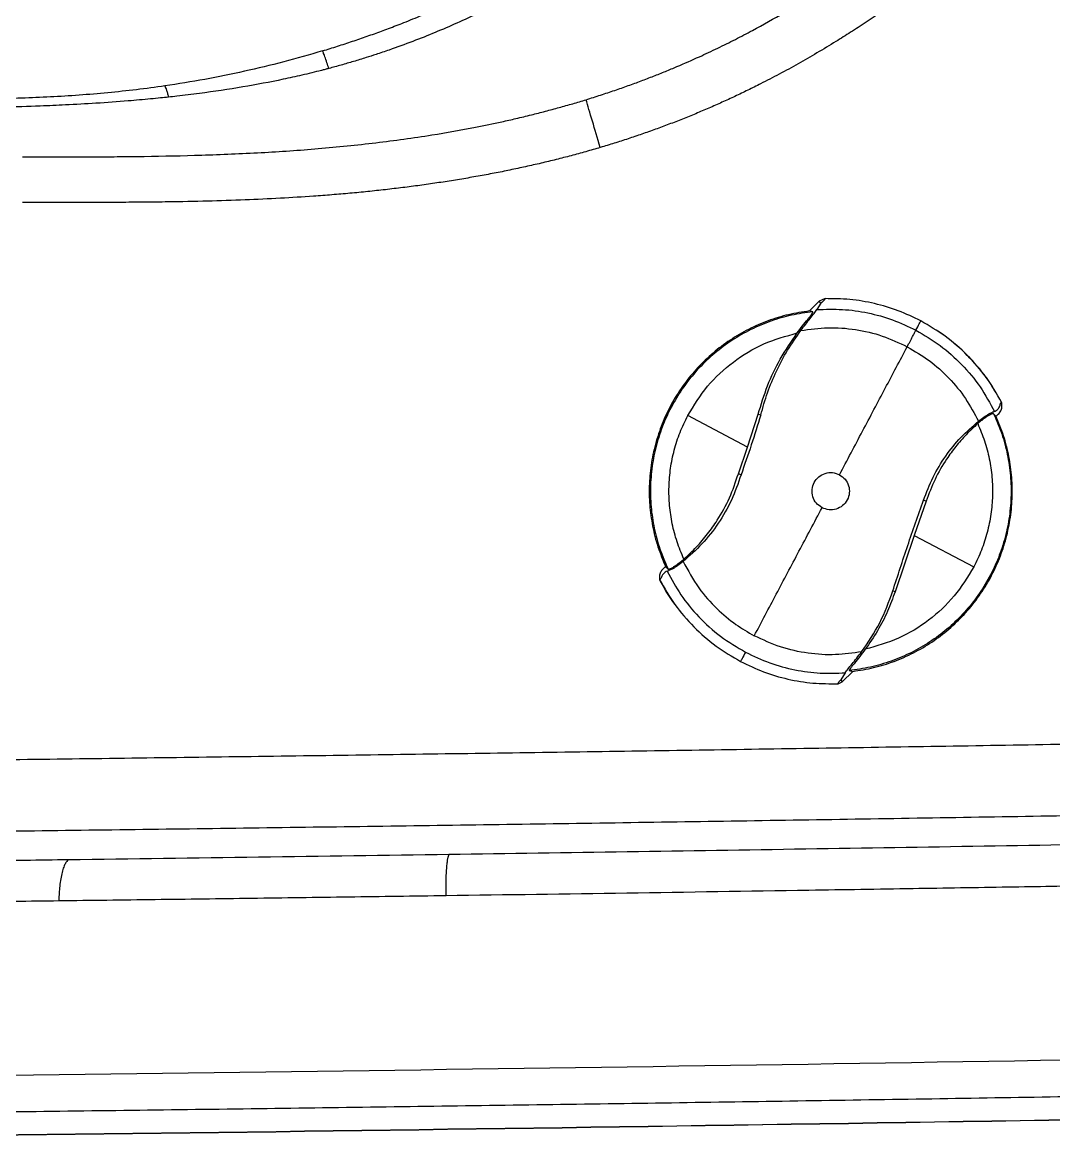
# Model space of a CAD drawing. Extents: x -54 to 18, y -18 to 89.
# Drawn here: x 4.14 to 11.16, y -2.17 to 5.45 of the extents above; entities that cross this region are included whole.
import ezdxf

# ---------------------------------------------------------------- set-up
doc = ezdxf.new("R2010")
doc.units = 0
doc.header["$MEASUREMENT"] = 0
doc.layers.add('GEOMETRY', color=2, linetype='Continuous', lineweight=25)

# ---------------------------------------------------------------- blocks, each defined once
blk = doc.blocks.new('2026 MINI-ASPIRE')
at = {"layer": 'GEOMETRY'}
for p, q in [((27.4416, -47.1935), (27.3756, -47.2605)), ((27.4416, -47.1935), (27.3756, -47.2605)), ((27.4416, -47.1935), (27.3756, -47.2605)), ((27.4526, -47.2074), (27.4257, -47.2515)), ((27.4807, -47.1769), (27.4416, -47.1935)), ((27.4807, -47.1769), (27.4416, -47.1935)), ((27.4807, -47.1769), (27.4416, -47.1935)), ((27.4526, -47.2074), (27.4416, -47.1935)), ((27.3983, -47.2663), (27.3756, -47.2605)), ((26.9538, -48.1875), (26.5469, -47.9722)), ((26.9538, -48.1875), (27.0262, -47.9633)), ((27.0262, -47.9633), (27.0436, -47.9683)), ((28.5944, -47.9615), (28.6213, -47.9501)), ((28.5996, -47.9685), (28.5944, -47.9615)), ((28.6343, -47.9454), (28.6213, -47.9501)), ((28.6213, -47.9501), (28.6254, -47.9598)), ((28.6279, -47.9605), (28.6254, -47.9598)), ((28.6438, -47.9753), (28.6279, -47.9605)), ((26.8911, -48.3691), (26.9538, -48.1875)), ((26.9095, -48.3751), (26.8911, -48.3691)), ((28.1692, -48.555), (28.0876, -48.7875)), ((28.1692, -48.555), (28.1511, -48.5488)), ((28.0876, -48.7875), (27.9577, -49.1705)), ((28.0876, -48.7875), (28.4928, -49.0019)), ((26.3967, -49.0007), (26.4128, -49.0157)), ((26.4062, -49.0303), (26.4175, -49.0266)), ((26.4129, -49.0158), (26.4128, -49.0157)), ((26.4175, -49.0266), (26.4129, -49.0158)), ((26.4458, -49.0148), (26.4175, -49.0266)), ((26.4405, -49.0077), (26.4458, -49.0148)), ((27.9577, -49.1705), (27.9422, -49.1653)), ((27.618, -49.7222), (27.5873, -49.7704)), ((27.5974, -49.7831), (27.6693, -49.7129)), ((27.5974, -49.7831), (27.6693, -49.7129)), ((27.5974, -49.7831), (27.6693, -49.7129)), ((27.6462, -49.7073), (27.6693, -49.7129)), ((27.5705, -49.7967), (27.5974, -49.7831)), ((27.5705, -49.7967), (27.5974, -49.7831)), ((27.5705, -49.7967), (27.5974, -49.7831)), ((27.5873, -49.7704), (27.5974, -49.7831))]:
    blk.add_line(p, q, dxfattribs=at)
for points, knots in [([(24.0622, -45.491), (24.0793, -45.4857), (24.1134, -45.4753), (24.1644, -45.4592), (24.2151, -45.4428), (24.2655, -45.4261), (24.3156, -45.4091), (24.3654, -45.3918), (24.4305, -45.3686), (24.5139, -45.3379), (24.6217, -45.2964), (24.7683, -45.2372), (24.9283, -45.1679), (25.0943, -45.0909), (25.2288, -45.0252), (25.3527, -44.9617), (25.5042, -44.8811), (25.6826, -44.7808), (25.8701, -44.6688), (26.0352, -44.566), (26.1892, -44.4671), (26.2947, -44.3975), (26.3491, -44.3616)], [0, 0, 0, 0, 0.020952, 0.041836, 0.062649, 0.083388, 0.104048, 0.124627, 0.145122, 0.184994, 0.228716, 0.280529, 0.370301, 0.43293, 0.494831, 0.545762, 0.59606, 0.695843, 0.785594, 0.851893, 0.923671, 1, 1, 1, 1]), ([(26.4206, -44.4718), (26.385, -44.4953), (26.3185, -44.5391), (26.2259, -44.5996), (26.1477, -44.65), (26.0516, -44.7114), (25.9335, -44.7857), (25.7533, -44.8956), (25.5335, -45.0234), (25.312, -45.1418), (25.1244, -45.2343), (24.9776, -45.3023), (24.8279, -45.3668), (24.6739, -45.4282), (24.5394, -45.4771), (24.4332, -45.5131), (24.3527, -45.5391), (24.2734, -45.5634), (24.1888, -45.588), (24.1326, -45.6031), (24.1048, -45.6106)], [0, 0, 0, 0, 0.049399, 0.092046, 0.127919, 0.15698, 0.224001, 0.289248, 0.401061, 0.518113, 0.579711, 0.642989, 0.705263, 0.768374, 0.834775, 0.870834, 0.89805, 0.932732, 0.966721, 1, 1, 1, 1]), ([(25.8549, -45.8232), (25.8716, -45.818), (25.9048, -45.8077), (25.954, -45.7919), (26.0023, -45.776), (26.0496, -45.7601), (26.096, -45.744), (26.1414, -45.7279), (26.186, -45.7117), (26.2296, -45.6955), (26.2724, -45.6793), (26.3143, -45.663), (26.3553, -45.6468), (26.3955, -45.6305), (26.4349, -45.6143), (26.5119, -45.5819), (26.6175, -45.5354), (26.7498, -45.4734), (26.8701, -45.4137), (27.0225, -45.334), (27.2077, -45.2298), (27.3905, -45.1183), (27.5365, -45.0245), (27.6446, -44.953), (27.7468, -44.8837), (27.8128, -44.8379), (27.8449, -44.8156)], [0, 0, 0, 0, 0.0234597, 0.0465236, 0.0691964, 0.0914825, 0.1133864, 0.1349126, 0.1560652, 0.1768487, 0.1972671, 0.2173245, 0.2370249, 0.2563723, 0.2753704, 0.294023, 0.3683304, 0.4298435, 0.4895639, 0.5481423, 0.6600884, 0.7740743, 0.8346915, 0.8924954, 0.9475731, 1, 1, 1, 1]), ([(28.0449, -45.1037), (28.0252, -45.1174), (27.9861, -45.1445), (27.9281, -45.1843), (27.8712, -45.2228), (27.8155, -45.2601), (27.7611, -45.2961), (27.7078, -45.3308), (27.6557, -45.3642), (27.6048, -45.3964), (27.5286, -45.4438), (27.4267, -45.5053), (27.2984, -45.5792), (27.1706, -45.6493), (27.0565, -45.7087), (26.9558, -45.7588), (26.8682, -45.8007), (26.7798, -45.8413), (26.6908, -45.8806), (26.601, -45.9186), (26.5104, -45.9554), (26.4191, -45.9908), (26.3271, -46.025), (26.2344, -46.0578), (26.1409, -46.0894), (26.0467, -46.1197), (25.9835, -46.1388), (25.9518, -46.1484)], [0, 0, 0, 0, 0.030678, 0.06063, 0.089854, 0.118354, 0.146129, 0.17318, 0.19951, 0.225118, 0.250007, 0.314054, 0.377051, 0.439024, 0.500001, 0.541276, 0.58259, 0.623954, 0.665377, 0.706867, 0.748435, 0.790091, 0.831843, 0.8737, 0.915673, 0.95777, 1, 1, 1, 1]), ([(24.0622, -45.491), (23.8868, -45.5441), (23.7093, -45.5905), (23.3514, -45.6699), (23.171, -45.7029), (22.9896, -45.7294)], [0, 0, 0, 0, 0.5, 0.5, 1, 1, 1, 1]), ([(24.1048, -45.6106), (24.101, -45.5991), (24.0963, -45.5853), (24.0868, -45.5575), (24.082, -45.5437), (24.0736, -45.5202), (24.0701, -45.5105), (24.0662, -45.5005), (24.0651, -45.4978), (24.0634, -45.4936), (24.0627, -45.4921), (24.0622, -45.491)], [0, 0, 0, 0, 0.25, 0.25, 0.5, 0.5, 0.75, 0.75, 0.875, 0.875, 1, 1, 1, 1]), ([(24.1048, -45.6106), (24.0964, -45.6128), (24.0796, -45.6173), (24.0187, -45.633), (23.9236, -45.6563), (23.746, -45.6956), (23.514, -45.7394), (23.2979, -45.7715), (23.1477, -45.7905), (23.0772, -45.7989), (23.0325, -45.8037), (23.0132, -45.8058)], [0, 0, 0, 0, 0.023557, 0.046952, 0.170111, 0.288069, 0.538713, 0.808012, 0.878379, 0.9477, 1, 1, 1, 1]), ([(22.9896, -45.7294), (22.8604, -45.7482), (22.7307, -45.7637), (22.4707, -45.7886), (22.3404, -45.798), (22.0795, -45.8113), (21.949, -45.8152), (21.6878, -45.8192), (21.5572, -45.8194), (21.4266, -45.8194)], [0, 0, 0, 0, 0.25, 0.25, 0.5, 0.5, 0.75, 0.75, 1, 1, 1, 1]), ([(22.9896, -45.7294), (22.991, -45.7326), (22.9927, -45.7365), (22.9965, -45.7465), (22.9987, -45.7527), (23.0032, -45.7672), (23.0056, -45.7755), (23.0099, -45.792), (23.0119, -45.8002), (23.0132, -45.8059)], [0, 0, 0, 0, 0.25, 0.25, 0.5, 0.5, 0.75, 0.75, 1, 1, 1, 1]), ([(23.0132, -45.8058), (22.9954, -45.8077), (22.955, -45.812), (22.8641, -45.821), (22.7177, -45.8339), (22.5246, -45.8478), (22.3249, -45.8589), (22.1147, -45.8679), (21.8941, -45.8746), (21.6558, -45.8792), (21.5014, -45.8806), (21.4266, -45.8813)], [0, 0, 0, 0, 0.033777, 0.076718, 0.172431, 0.31133, 0.4422, 0.54996, 0.708571, 0.858718, 1, 1, 1, 1]), ([(22.0198, -46.2122), (22.0756, -46.2122), (22.1869, -46.2122), (22.3536, -46.2121), (22.5194, -46.2117), (22.6844, -46.2106), (22.9245, -46.208), (23.2445, -46.2012), (23.6396, -46.1848), (24.0348, -46.1578), (24.4224, -46.1188), (24.7789, -46.0696), (25.0643, -46.019), (25.2545, -45.9797), (25.3813, -45.951), (25.48, -45.9272), (25.5779, -45.9021), (25.6718, -45.8768), (25.764, -45.8506), (25.8247, -45.8323), (25.8549, -45.8232)], [0, 0, 0, 0, 0.04323, 0.086293, 0.129156, 0.171786, 0.214151, 0.31528, 0.419901, 0.520603, 0.6223, 0.721873, 0.799459, 0.846996, 0.872418, 0.900224, 0.925695, 0.950811, 0.975577, 1, 1, 1, 1]), ([(25.9518, -46.1484), (25.9355, -46.1532), (25.9027, -46.1629), (25.8532, -46.177), (25.8034, -46.1908), (25.7531, -46.2043), (25.7025, -46.2175), (25.6515, -46.2305), (25.6001, -46.2431), (25.5483, -46.2555), (25.4961, -46.2676), (25.4435, -46.2793), (25.3905, -46.2908), (25.3371, -46.302), (25.2833, -46.313), (25.2292, -46.3236), (25.1746, -46.3339), (25.1197, -46.344), (25.0644, -46.3537), (25.0086, -46.3632), (24.9525, -46.3724), (24.896, -46.3813), (24.8391, -46.3899), (24.7818, -46.3982), (24.7241, -46.4063), (24.666, -46.414), (24.6075, -46.4214), (24.5487, -46.4286), (24.4894, -46.4355), (24.4298, -46.4421), (24.3697, -46.4484), (24.3093, -46.4544), (24.2485, -46.4601), (24.1872, -46.4655), (24.1256, -46.4706), (24.0636, -46.4755), (23.9468, -46.484), (23.7705, -46.4949), (23.53, -46.5059), (23.2753, -46.5141), (23.0479, -46.5185), (22.8481, -46.5207), (22.7035, -46.5218), (22.5383, -46.5219), (22.318, -46.522), (22.1322, -46.522), (22.0198, -46.522)], [0, 0, 0, 0, 0.012895, 0.025865, 0.03891, 0.052031, 0.06523, 0.078506, 0.09186, 0.105293, 0.118806, 0.1324, 0.146074, 0.15983, 0.173668, 0.187588, 0.201592, 0.21568, 0.229852, 0.24411, 0.258453, 0.272882, 0.287398, 0.302001, 0.316691, 0.33147, 0.346338, 0.361294, 0.376341, 0.391477, 0.406704, 0.422022, 0.437432, 0.452933, 0.468527, 0.484213, 0.499993, 0.557155, 0.617868, 0.682146, 0.75, 0.789964, 0.833334, 0.859417, 0.914972, 1, 1, 1, 1]), ([(27.3167, -47.3933), (27.3385, -47.3647), (27.3712, -47.3219), (27.4087, -47.2752), (27.42, -47.2594), (27.4257, -47.2515)], [0, 0, 0, 0, 0.5000425, 0.7497461, 1, 1, 1, 1]), ([(27.4257, -47.2515), (27.4836, -47.2495), (27.5998, -47.2453), (27.7732, -47.2705), (27.9423, -47.3166), (28.0472, -47.3669), (28.0994, -47.3918)], [0, 0, 0, 0, 0.248804, 0.50006, 0.751286, 1, 1, 1, 1]), ([(27.4807, -47.1769), (27.4802, -47.1798), (27.4792, -47.1854), (27.4615, -47.2), (27.4526, -47.2074)], [0, 0, 0, 0, 0.497834, 1, 1, 1, 1]), ([(28.1329, -47.3285), (28.0824, -47.3041), (27.9808, -47.2551), (27.8178, -47.2074), (27.6502, -47.1781), (27.537, -47.1773), (27.4807, -47.1769)], [0, 0, 0, 0, 0.248352, 0.499192, 0.750442, 1, 1, 1, 1]), ([(28.1329, -47.3285), (28.0824, -47.3041), (27.9808, -47.2551), (27.8178, -47.2074), (27.6502, -47.1781), (27.537, -47.1773), (27.4807, -47.1769)], [0, 0, 0, 0, 0.248352, 0.499192, 0.750442, 1, 1, 1, 1]), ([(28.1329, -47.3285), (28.0824, -47.3041), (27.9808, -47.2551), (27.8178, -47.2074), (27.6502, -47.1781), (27.537, -47.1773), (27.4807, -47.1769)], [0, 0, 0, 0, 0.248352, 0.499192, 0.750442, 1, 1, 1, 1]), ([(27.3756, -47.2605), (27.3276, -47.2677), (27.2318, -47.2823), (27.0926, -47.3255), (26.9591, -47.3833), (26.8335, -47.4569), (26.7172, -47.5445), (26.6122, -47.6453), (26.5196, -47.7577), (26.441, -47.8802), (26.3771, -48.011), (26.3292, -48.1485), (26.2976, -48.2906), (26.2831, -48.4354), (26.2854, -48.581), (26.3053, -48.7251), (26.3407, -48.8665), (26.3781, -48.956), (26.3967, -49.0007)], [0, 0, 0, 0, 0.062498, 0.125, 0.187496, 0.25, 0.312496, 0.375, 0.437496, 0.5, 0.562496, 0.625, 0.687496, 0.75, 0.812496, 0.875, 0.937498, 1, 1, 1, 1]), ([(27.2921, -47.4101), (27.3044, -47.3938), (27.3288, -47.3615), (27.3585, -47.3238), (27.3789, -47.2977), (27.3912, -47.2813), (27.3991, -47.2694), (27.3986, -47.2673), (27.3983, -47.2663)], [0, 0, 0, 0, 0.250111, 0.498282, 0.628768, 0.748941, 0.874468, 1, 1, 1, 1]), ([(27.0436, -47.9683), (27.0579, -47.9174), (27.0868, -47.8149), (27.1491, -47.6677), (27.2242, -47.5251), (27.2857, -47.4374), (27.3167, -47.3933)], [0, 0, 0, 0, 0.24506, 0.493184, 0.744719, 1, 1, 1, 1]), ([(27.3167, -47.3933), (27.3779, -47.3849), (27.5013, -47.3681), (27.6885, -47.3828), (27.8716, -47.4246), (27.9842, -47.4775), (28.0402, -47.5038)], [0, 0, 0, 0, 0.2483, 0.500086, 0.751828, 1, 1, 1, 1]), ([(28.0402, -47.5038), (28.0467, -47.4914), (28.0599, -47.4664), (28.0768, -47.4345), (28.0907, -47.4083), (28.0965, -47.3973), (28.0994, -47.3918)], [0, 0, 0, 0, 0.247145, 0.5, 0.752855, 1, 1, 1, 1]), ([(28.0994, -47.3918), (28.1553, -47.4247), (28.2679, -47.491), (28.4141, -47.6229), (28.541, -47.7736), (28.6033, -47.8884), (28.6343, -47.9454)], [0, 0, 0, 0, 0.2483673, 0.4999095, 0.7514979, 1, 1, 1, 1]), ([(28.682, -47.8809), (28.6491, -47.824), (28.583, -47.7096), (28.4522, -47.5596), (28.3031, -47.4282), (28.1894, -47.3616), (28.1329, -47.3285)], [0, 0, 0, 0, 0.249041, 0.500628, 0.751895, 1, 1, 1, 1]), ([(28.682, -47.8809), (28.6492, -47.8241), (28.5832, -47.7099), (28.4525, -47.5599), (28.3034, -47.4284), (28.1895, -47.3617), (28.1329, -47.3285)], [0, 0, 0, 0, 0.2485725, 0.5, 0.7514275, 1, 1, 1, 1]), ([(28.682, -47.8809), (28.6492, -47.8241), (28.5832, -47.7099), (28.4525, -47.5599), (28.3034, -47.4284), (28.1895, -47.3617), (28.1329, -47.3285)], [0, 0, 0, 0, 0.2485725, 0.5, 0.7514275, 1, 1, 1, 1]), ([(27.0262, -47.9633), (27.0459, -47.898), (27.0848, -47.7687), (27.1739, -47.5821), (27.252, -47.4685), (27.2921, -47.4101)], [0, 0, 0, 0, 0.330937, 0.655474, 1, 1, 1, 1]), ([(27.5792, -48.3748), (27.6316, -48.2759), (27.7364, -48.0777), (27.8913, -47.785), (27.9906, -47.5974), (28.0402, -47.5038)], [0, 0, 0, 0, 0.333001, 0.666999, 1, 1, 1, 1]), ([(28.0402, -47.5038), (28.0911, -47.5338), (28.1937, -47.5942), (28.3265, -47.715), (28.4414, -47.853), (28.4972, -47.9582), (28.525, -48.0104)], [0, 0, 0, 0, 0.248328, 0.499922, 0.751555, 1, 1, 1, 1]), ([(28.6343, -47.9454), (28.6423, -47.9402), (28.6585, -47.9298), (28.6709, -47.9083), (28.6751, -47.8834), (28.6797, -47.8818), (28.682, -47.8809)], [0, 0, 0, 0, 0.2497956, 0.4998151, 0.7498489, 1, 1, 1, 1]), ([(28.6438, -47.9753), (28.651, -47.9701), (28.6659, -47.9593), (28.6801, -47.9351), (28.6867, -47.9077), (28.6835, -47.8897), (28.682, -47.8809)], [0, 0, 0, 0, 0.243253, 0.5, 0.756747, 1, 1, 1, 1]), ([(28.6438, -47.9753), (28.651, -47.9701), (28.6659, -47.9593), (28.6801, -47.9351), (28.6867, -47.9077), (28.6835, -47.8897), (28.682, -47.8809)], [0, 0, 0, 0, 0.243253, 0.5, 0.756747, 1, 1, 1, 1]), ([(27.0436, -47.9683), (27.0226, -48.0364), (26.9805, -48.1725), (26.9332, -48.3076), (26.9095, -48.3751)], [0, 0, 0, 0, 0.500074, 1, 1, 1, 1]), ([(27.6693, -49.7129), (27.717, -49.7055), (27.8125, -49.6906), (27.9511, -49.6471), (28.084, -49.5889), (28.209, -49.5152), (28.3246, -49.4276), (28.4291, -49.3269), (28.5212, -49.2147), (28.5994, -49.0925), (28.663, -48.962), (28.7106, -48.825), (28.7421, -48.6833), (28.7565, -48.5389), (28.7543, -48.3938), (28.7346, -48.2501), (28.6994, -48.1091), (28.6624, -48.0199), (28.6438, -47.9753)], [0, 0, 0, 0, 0.0624976, 0.125, 0.1874953, 0.25, 0.3124953, 0.375, 0.4374953, 0.5, 0.5624953, 0.625, 0.6874955, 0.75, 0.8124957, 0.875, 0.9374978, 1, 1, 1, 1]), ([(28.1511, -48.5488), (28.1712, -48.4958), (28.2114, -48.3897), (28.2995, -48.2459), (28.4033, -48.1162), (28.4844, -48.0457), (28.525, -48.0104)], [0, 0, 0, 0, 0.249781, 0.499284, 0.749502, 1, 1, 1, 1]), ([(28.5996, -47.9685), (28.5941, -47.9719), (28.5832, -47.9785), (28.5631, -47.9925), (28.5418, -48.0086), (28.5272, -48.0209), (28.5199, -48.0271)], [0, 0, 0, 0, 0.250521, 0.49962, 0.749075, 1, 1, 1, 1]), ([(28.525, -48.0104), (28.5376, -48.0007), (28.5627, -47.9813), (28.5838, -47.9681), (28.5944, -47.9615)], [0, 0, 0, 0, 0.500043, 1, 1, 1, 1]), ([(28.6254, -47.9598), (28.6226, -47.9599), (28.6169, -47.9601), (28.6054, -47.9657), (28.5996, -47.9685)], [0, 0, 0, 0, 0.5002922, 1, 1, 1, 1]), ([(28.5199, -48.0271), (28.493, -48.0518), (28.4397, -48.1006), (28.3693, -48.1818), (28.2964, -48.2818), (28.2249, -48.4048), (28.1878, -48.5048), (28.1692, -48.555)], [0, 0, 0, 0, 0.171239, 0.338361, 0.501805, 0.750337, 1, 1, 1, 1]), ([(26.9095, -48.3751), (26.8894, -48.4333), (26.8493, -48.5497), (26.7569, -48.7077), (26.6464, -48.8501), (26.5591, -48.9268), (26.5154, -48.9652)], [0, 0, 0, 0, 0.249941, 0.49984, 0.749899, 1, 1, 1, 1]), ([(26.5205, -48.9484), (26.5496, -48.9215), (26.6072, -48.8683), (26.6827, -48.7793), (26.7603, -48.6694), (26.8353, -48.5341), (26.8725, -48.4242), (26.8911, -48.3691)], [0, 0, 0, 0, 0.1710795, 0.3379917, 0.5016347, 0.7503513, 1, 1, 1, 1]), ([(26.9995, -49.4703), (27.0491, -49.3766), (27.1484, -49.189), (27.3032, -48.8963), (27.4081, -48.6981), (27.4605, -48.5992)], [0, 0, 0, 0, 0.333001, 0.666999, 1, 1, 1, 1]), ([(27.9422, -49.1653), (27.9754, -49.0626), (28.0418, -48.8572), (28.1147, -48.6516), (28.1511, -48.5488)], [0, 0, 0, 0, 0.5, 1, 1, 1, 1]), ([(26.3967, -49.0007), (26.3897, -49.0055), (26.3753, -49.0152), (26.3608, -49.0375), (26.3529, -49.063), (26.3546, -49.0803), (26.3555, -49.0888)], [0, 0, 0, 0, 0.243816, 0.5, 0.756184, 1, 1, 1, 1]), ([(26.3967, -49.0007), (26.3897, -49.0055), (26.3753, -49.0152), (26.3608, -49.0375), (26.3529, -49.063), (26.3546, -49.0803), (26.3555, -49.0888)], [0, 0, 0, 0, 0.243816, 0.5, 0.756184, 1, 1, 1, 1]), ([(26.4405, -49.0077), (26.446, -49.0044), (26.4569, -48.9977), (26.477, -48.9835), (26.4985, -48.9672), (26.5131, -48.9547), (26.5205, -48.9484)], [0, 0, 0, 0, 0.2505089, 0.4996011, 0.7490674, 1, 1, 1, 1]), ([(26.5154, -48.9652), (26.5028, -48.975), (26.4775, -48.9947), (26.4563, -49.0081), (26.4458, -49.0148)], [0, 0, 0, 0, 0.5000467, 1, 1, 1, 1]), ([(26.5154, -48.9652), (26.5489, -49.0267), (26.6123, -49.1434), (26.7384, -49.2845), (26.8663, -49.3931), (26.957, -49.4456), (26.9995, -49.4703)], [0, 0, 0, 0, 0.294824, 0.558622, 0.792852, 1, 1, 1, 1]), ([(26.4062, -49.0303), (26.398, -49.0351), (26.3814, -49.0448), (26.3686, -49.0654), (26.3626, -49.0868), (26.3578, -49.0881), (26.3555, -49.0888)], [0, 0, 0, 0, 0.249937, 0.500151, 0.750267, 1, 1, 1, 1]), ([(26.4062, -49.0303), (26.4359, -49.0849), (26.4963, -49.1964), (26.6201, -49.3454), (26.767, -49.4799), (26.8822, -49.5479), (26.9403, -49.5822)], [0, 0, 0, 0, 0.238548, 0.486545, 0.741392, 1, 1, 1, 1]), ([(26.4129, -49.0158), (26.415, -49.0164), (26.4193, -49.0175), (26.4334, -49.011), (26.4405, -49.0077)], [0, 0, 0, 0, 0.500477, 1, 1, 1, 1]), ([(26.3555, -49.0888), (26.3883, -49.1461), (26.4544, -49.2614), (26.5857, -49.4126), (26.7355, -49.5451), (26.8499, -49.6122), (26.9068, -49.6455)], [0, 0, 0, 0, 0.248962, 0.500546, 0.751852, 1, 1, 1, 1]), ([(26.3555, -49.0888), (26.386, -49.1478), (26.4165, -49.2068), (26.4592, -49.257), (26.4592, -49.2571)], [0, 0, 0, 0, 0.99918, 1, 1, 1, 1]), ([(26.3555, -49.0888), (26.386, -49.1478), (26.4165, -49.2068), (26.4592, -49.257), (26.4592, -49.2571)], [0, 0, 0, 0, 0.99918, 1, 1, 1, 1]), ([(27.7298, -49.5794), (27.7736, -49.5153), (27.861, -49.387), (27.9151, -49.2392), (27.9422, -49.1653)], [0, 0, 0, 0, 0.5, 1, 1, 1, 1]), ([(27.9577, -49.1705), (27.9414, -49.2152), (27.9081, -49.3065), (27.8403, -49.4384), (27.7833, -49.5208), (27.7545, -49.5625)], [0, 0, 0, 0, 0.3219164, 0.6573649, 1, 1, 1, 1]), ([(27.7298, -49.5794), (27.6707, -49.588), (27.5498, -49.6055), (27.3633, -49.5931), (27.1755, -49.5524), (27.0584, -49.4977), (26.9995, -49.4703)], [0, 0, 0, 0, 0.238013, 0.486124, 0.741318, 1, 1, 1, 1]), ([(26.9403, -49.5822), (26.9943, -49.608), (27.102, -49.6593), (27.2739, -49.7051), (27.4468, -49.729), (27.5615, -49.7244), (27.618, -49.7222)], [0, 0, 0, 0, 0.255921, 0.509525, 0.758296, 1, 1, 1, 1]), ([(27.618, -49.7222), (27.6239, -49.7142), (27.6358, -49.6983), (27.6746, -49.6514), (27.7077, -49.6082), (27.7298, -49.5794)], [0, 0, 0, 0, 0.25021, 0.499946, 1, 1, 1, 1]), ([(27.7545, -49.5625), (27.7422, -49.5788), (27.7176, -49.6114), (27.6874, -49.6493), (27.6665, -49.6755), (27.6538, -49.692), (27.6455, -49.7041), (27.6459, -49.7062), (27.6462, -49.7073)], [0, 0, 0, 0, 0.25009, 0.4983283, 0.6290517, 0.7489955, 0.8745106, 1, 1, 1, 1]), ([(26.9068, -49.6455), (26.9582, -49.6703), (27.0615, -49.7201), (27.2275, -49.7681), (27.3982, -49.7969), (27.5132, -49.7968), (27.5705, -49.7967)], [0, 0, 0, 0, 0.248374, 0.49927, 0.750536, 1, 1, 1, 1]), ([(26.9068, -49.6455), (26.9582, -49.6703), (27.0615, -49.7201), (27.2275, -49.7681), (27.3982, -49.7969), (27.5132, -49.7968), (27.5705, -49.7967)], [0, 0, 0, 0, 0.248374, 0.49927, 0.750536, 1, 1, 1, 1]), ([(26.9068, -49.6455), (26.9582, -49.6703), (27.0615, -49.7201), (27.2275, -49.7681), (27.3982, -49.7969), (27.5132, -49.7968), (27.5705, -49.7967)], [0, 0, 0, 0, 0.248374, 0.49927, 0.750536, 1, 1, 1, 1]), ([(27.5705, -49.7967), (27.57, -49.7942), (27.5691, -49.7892), (27.5812, -49.7767), (27.5873, -49.7704)], [0, 0, 0, 0, 0.498912, 1, 1, 1, 1]), ([(20.5313, -50.3294), (20.8019, -50.3262), (21.3431, -50.3197), (22.1551, -50.3096), (22.9673, -50.2991), (23.7797, -50.2882), (24.5923, -50.2769), (25.4051, -50.2652), (26.2181, -50.2532), (27.0314, -50.2408), (27.8448, -50.228), (28.6585, -50.2149), (29.2011, -50.2058), (29.4724, -50.2013)], [0, 0, 0, 0, 0.090786, 0.181597, 0.272432, 0.363292, 0.454176, 0.545085, 0.636019, 0.726977, 0.81796, 0.908968, 1, 1, 1, 1]), ([(29.5814, -50.688), (29.3006, -50.6927), (28.7389, -50.7022), (27.8964, -50.7158), (27.0539, -50.7291), (26.2112, -50.742), (25.3686, -50.7544), (24.5258, -50.7665), (23.683, -50.7781), (22.8401, -50.7894), (21.9971, -50.8002), (21.1541, -50.8107), (20.5921, -50.8173), (20.311, -50.8207)], [0, 0, 0, 0, 0.0908771, 0.1817605, 0.2726503, 0.3635465, 0.454449, 0.545358, 0.6362735, 0.7271953, 0.8181237, 0.9090586, 1, 1, 1, 1]), ([(29.7767, -50.8823), (28.9676, -50.8961), (28.1585, -50.9094), (26.5403, -50.9349), (25.7312, -50.9471), (24.9221, -50.9588)], [0, 0, 0, 0, 0.5, 0.5, 1, 1, 1, 1]), ([(24.9022, -51.2396), (24.9021, -51.227), (24.902, -51.2127), (24.9021, -51.1821), (24.9022, -51.1659), (24.9029, -51.1329), (24.9034, -51.1163), (24.9048, -51.0841), (24.9057, -51.0686), (24.9077, -51.0401), (24.9089, -51.0271), (24.9115, -51.0046), (24.9128, -50.9951), (24.9156, -50.9796), (24.917, -50.9737), (24.9197, -50.9647), (24.9209, -50.9616), (24.9221, -50.9588)], [0, 0, 0, 0, 0.125, 0.125, 0.25, 0.25, 0.375, 0.375, 0.5, 0.5, 0.625, 0.625, 0.75, 0.75, 0.875, 0.875, 1, 1, 1, 1]), ([(22.3326, -50.995), (22.1363, -50.9976), (21.9399, -51.0002), (21.5473, -51.0053), (21.3509, -51.0079), (21.1547, -51.0104)], [0, 0, 0, 0, 0.5, 0.5, 1, 1, 1, 1]), ([(22.3326, -50.995), (22.3294, -50.9976), (22.3258, -51.0007), (22.3183, -51.0098), (22.3142, -51.0157), (22.3062, -51.0312), (22.3021, -51.0408), (22.2944, -51.0635), (22.2907, -51.0765), (22.2841, -51.105), (22.2812, -51.1205), (22.2762, -51.1526), (22.2742, -51.1692), (22.2711, -51.2019), (22.2701, -51.218), (22.2686, -51.2481), (22.2683, -51.2621), (22.2679, -51.2745)], [0, 0, 0, 0, 0.125, 0.125, 0.25, 0.25, 0.375, 0.375, 0.5, 0.5, 0.625, 0.625, 0.75, 0.75, 0.875, 0.875, 1, 1, 1, 1]), ([(29.8394, -51.1623), (29.6642, -51.1654), (29.2934, -51.1718), (28.7068, -51.1815), (28.0591, -51.192), (27.1939, -51.2057), (26.1348, -51.222), (25.3119, -51.2337), (24.9022, -51.2396)], [0, 0, 0, 0, 0.106475, 0.2253, 0.356475, 0.5, 0.751037, 1, 1, 1, 1]), ([(22.2679, -51.2745), (22.1681, -51.2758), (21.9685, -51.2784), (21.719, -51.2823), (21.5194, -51.2853), (21.3696, -51.287), (21.2197, -51.2882), (21.1199, -51.2887), (21.0699, -51.2889)], [0, 0, 0, 0, 0.249913, 0.499826, 0.62487, 0.749913, 0.874956, 1, 1, 1, 1]), ([(24.9022, -51.2396), (24.6812, -51.2427), (24.2402, -51.2489), (23.5802, -51.2578), (22.9231, -51.2663), (22.486, -51.2718), (22.2679, -51.2745)], [0, 0, 0, 0, 0.251647, 0.502196, 0.751647, 1, 1, 1, 1]), ([(29.6536, -52.5986), (29.3683, -52.6033), (28.7972, -52.6127), (27.9398, -52.6264), (27.0809, -52.6397), (26.2204, -52.6526), (25.3584, -52.6651), (24.4948, -52.6772), (23.6297, -52.6889), (22.7631, -52.7002), (21.895, -52.7111), (21.0253, -52.7217), (20.154, -52.7318), (19.2812, -52.7415), (18.6989, -52.7476), (18.4074, -52.7507)], [0, 0, 0, 0, 0.076106, 0.152349, 0.228727, 0.305242, 0.381892, 0.458679, 0.535602, 0.612661, 0.689856, 0.767188, 0.844656, 0.92226, 1, 1, 1, 1]), ([(17.3136, -52.9186), (19.3921, -52.8966), (23.5489, -52.8526), (27.7055, -52.7868), (29.7838, -52.7539)], [0, 0, 0, 0, 0.500005, 1, 1, 1, 1])]:
    blk.add_open_spline(points, degree=3, knots=knots, dxfattribs=at)
for points in [[(25.9518, -46.1484), (25.9143, -46.0226), (25.8788, -45.9034), (25.8549, -45.8232)], [(27.3756, -47.2605), (27.3277, -47.2678), (27.2318, -47.2824), (27.0926, -47.3254), (26.9591, -47.3834), (26.8335, -47.4569), (26.7173, -47.5446), (26.6122, -47.6453), (26.5196, -47.7577), (26.4409, -47.8802), (26.3772, -48.011), (26.3292, -48.1485), (26.2977, -48.2906), (26.2831, -48.4354), (26.2855, -48.581), (26.3053, -48.7251), (26.3408, -48.8665), (26.3781, -48.956), (26.3967, -49.0007)], [(27.3983, -47.2663), (27.3497, -47.2728), (27.2526, -47.2859), (27.1111, -47.3274), (26.9754, -47.3843), (26.8475, -47.4574), (26.7292, -47.5451), (26.6223, -47.6464), (26.5282, -47.7597), (26.4484, -47.8835), (26.3839, -48.0159), (26.3358, -48.155), (26.3046, -48.2989), (26.2908, -48.4455), (26.2946, -48.5928), (26.3163, -48.7384), (26.3541, -48.8809), (26.3932, -48.9708), (26.4128, -49.0157)], [(28.0994, -47.3918), (28.1079, -47.3758), (28.1249, -47.3436), (28.1302, -47.3336), (28.1329, -47.3285)], [(26.5469, -47.9722), (26.589, -47.9035), (26.6731, -47.7662), (26.8524, -47.6021), (27.0594, -47.4748), (27.2145, -47.4317), (27.2921, -47.4101)], [(28.6438, -47.9753), (28.6512, -47.9699), (28.666, -47.9591), (28.6801, -47.935), (28.6867, -47.908), (28.6835, -47.89), (28.682, -47.8809)], [(26.5205, -48.9484), (26.5041, -48.9096), (26.4713, -48.8318), (26.4394, -48.7091), (26.4209, -48.5838), (26.4171, -48.4571), (26.4277, -48.3309), (26.453, -48.2068), (26.4915, -48.0859), (26.5284, -48.0101), (26.5469, -47.9722)], [(28.6279, -47.9605), (28.6473, -48.0053), (28.6862, -48.095), (28.7237, -48.2371), (28.7451, -48.3823), (28.7488, -48.5291), (28.7351, -48.6752), (28.704, -48.8187), (28.656, -48.9574), (28.5918, -49.0895), (28.5124, -49.213), (28.4188, -49.3261), (28.3124, -49.4272), (28.1947, -49.515), (28.0674, -49.5881), (27.9323, -49.6453), (27.7914, -49.6872), (27.6946, -49.7006), (27.6462, -49.7073)], [(27.6693, -49.7129), (27.717, -49.7055), (27.8125, -49.6905), (27.9511, -49.6471), (28.0839, -49.5889), (28.209, -49.5152), (28.3246, -49.4275), (28.4291, -49.3269), (28.5212, -49.2147), (28.5995, -49.0925), (28.6629, -48.962), (28.7106, -48.825), (28.742, -48.6833), (28.7566, -48.5389), (28.7542, -48.3938), (28.7346, -48.2501), (28.6994, -48.1092), (28.6623, -48.0199), (28.6438, -47.9753)], [(28.5199, -48.0271), (28.5362, -48.066), (28.5689, -48.1436), (28.6005, -48.2662), (28.6189, -48.3913), (28.6226, -48.5177), (28.6119, -48.6438), (28.5865, -48.7676), (28.5481, -48.8883), (28.5112, -48.964), (28.4928, -49.0019)], [(27.4605, -48.5992), (27.4467, -48.5897), (27.4191, -48.5708), (27.3955, -48.5251), (27.3902, -48.4748), (27.4047, -48.4261), (27.4368, -48.3866), (27.4814, -48.3628), (27.5325, -48.3566), (27.5636, -48.3687), (27.5792, -48.3748)], [(27.5792, -48.3748), (27.593, -48.3843), (27.6206, -48.4032), (27.6442, -48.4489), (27.6495, -48.4992), (27.6349, -48.5479), (27.6028, -48.5874), (27.5583, -48.6113), (27.5072, -48.6175), (27.476, -48.6053), (27.4605, -48.5992)], [(26.3967, -49.0007), (26.3896, -49.0056), (26.3752, -49.0154), (26.3608, -49.0376), (26.353, -49.0628), (26.3546, -49.0801), (26.3555, -49.0888)], [(28.4928, -49.0019), (28.451, -49.07), (28.3676, -49.2064), (28.1901, -49.3697), (27.9851, -49.4968), (27.8313, -49.5406), (27.7545, -49.5625)], [(26.9403, -49.5822), (26.9318, -49.5983), (26.9148, -49.6304), (26.9095, -49.6405), (26.9068, -49.6455)], [(24.9221, -50.9588), (24.0589, -50.9714), (23.1957, -50.9834), (22.3326, -50.995)], [(29.6494, -52.3496), (25.9014, -52.4121), (22.1532, -52.4627), (18.4049, -52.5016)], [(29.7835, -52.7538), (25.6284, -52.8231), (21.4731, -52.878), (17.3177, -52.9184)]]:
    blk.add_open_spline(points, degree=3, dxfattribs=at)

msp = doc.modelspace()

# ---------------------------------------------------------------- block references
msp.add_blockref('2026 MINI-ASPIRE', (-17.8759, 50.7518))

doc.saveas('drawing.dxf')
